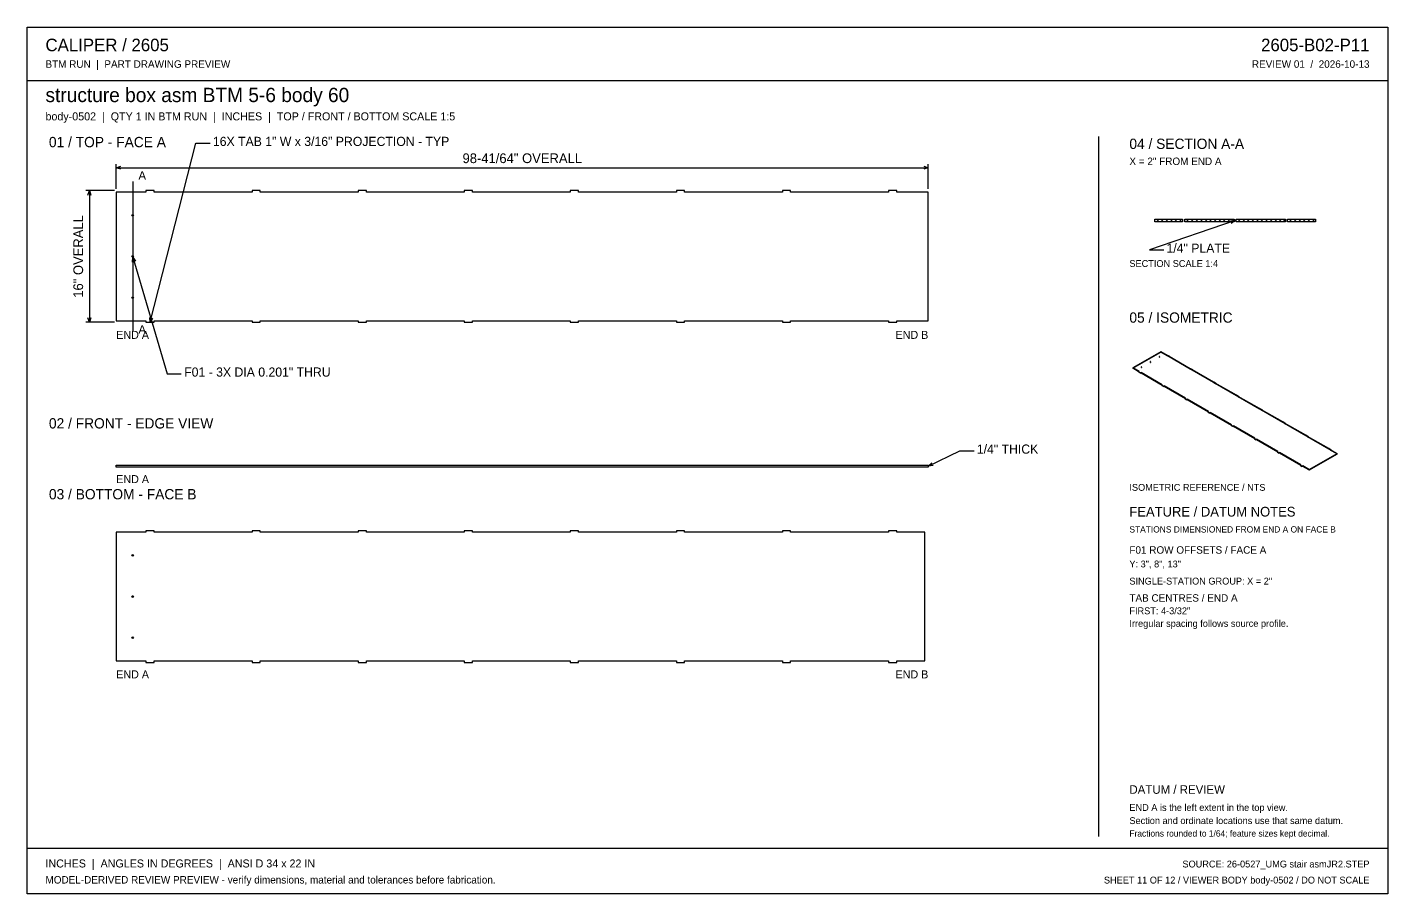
# Model space of a CAD drawing. Header units: inches. Extents: x 2 to 168, y 2 to 108.
import ezdxf
from ezdxf.enums import TextEntityAlignment as Align

# ---------------------------------------------------------------- set-up
doc = ezdxf.new("R2010")
doc.units = ezdxf.units.IN
doc.header["$MEASUREMENT"] = 0

msp = doc.modelspace()

# ---------------------------------------------------------------- linework, layer by layer
at = {"layer": 'ANNOTATION'}
for p, q in [((17.28, 71.79), (22.84, 93.56)), ((22.84, 93.56), (24.57, 93.56)), ((13.18, 88), (13.18, 90.99)), ((111.82, 88), (111.82, 90.99)), ((13.18, 90.57), (13.74, 90.74)), ((13.18, 90.57), (111.82, 90.57)), ((13.74, 90.4), (13.18, 90.57)), ((111.26, 90.74), (111.82, 90.57)), ((111.82, 90.57), (111.26, 90.4)), ((12.97, 87.79), (9.5, 87.79)), ((9.74, 87.24), (9.92, 87.79)), ((9.92, 87.79), (9.92, 71.79)), ((9.92, 87.79), (10.09, 87.24)), ((15.18, 88.9), (15.18, 70.75)), ((149.1, 84.15), (138.68, 80.59)), ((148.52, 84.13), (149.1, 84.15)), ((149.1, 84.15), (148.63, 83.81)), ((15.17, 79.11), (15.18, 79.69)), ((15.18, 79.69), (19.35, 65.54)), ((15.18, 79.69), (15.5, 79.21)), ((138.68, 80.59), (140.42, 80.59)), ((12.97, 71.79), (9.5, 71.79)), ((9.92, 71.79), (9.74, 72.35)), ((10.09, 72.35), (9.92, 71.79)), ((17.28, 71.79), (17.25, 72.37)), ((17.59, 72.29), (17.28, 71.79)), ((19.35, 65.54), (21.08, 65.54)), ((111.82, 54.32), (115.64, 56.18)), ((111.82, 54.32), (112.24, 54.72)), ((115.64, 56.18), (117.38, 56.18)), ((112.4, 54.41), (111.82, 54.32))]:
    msp.add_line(p, q, dxfattribs=at)
at = {"layer": 'OUTLINE'}
for p, q in [((2.36, 107.64), (167.64, 107.64)), ((2.36, 2.36), (2.36, 107.64)), ((167.64, 107.64), (167.64, 2.36)), ((2.36, 101.18), (167.64, 101.18)), ((132.5, 94.38), (132.5, 9.31)), ((13.18, 87.6), (13.18, 71.98)), ((16.78, 87.6), (13.18, 87.6)), ((17.78, 87.79), (16.78, 87.79)), ((16.78, 87.79), (16.78, 87.6)), ((17.78, 87.6), (17.78, 87.79)), ((29.67, 87.6), (17.78, 87.6)), ((30.67, 87.79), (29.67, 87.79)), ((29.67, 87.79), (29.67, 87.6)), ((30.67, 87.6), (30.67, 87.79)), ((42.56, 87.6), (30.67, 87.6)), ((43.56, 87.79), (42.56, 87.79)), ((42.56, 87.79), (42.56, 87.6)), ((43.56, 87.6), (43.56, 87.79)), ((55.44, 87.6), (43.56, 87.6)), ((56.44, 87.79), (55.44, 87.79)), ((55.44, 87.79), (55.44, 87.6)), ((56.44, 87.6), (56.44, 87.79)), ((68.33, 87.6), (56.44, 87.6)), ((69.33, 87.79), (68.33, 87.79)), ((68.33, 87.79), (68.33, 87.6)), ((69.33, 87.6), (69.33, 87.79)), ((81.22, 87.6), (69.33, 87.6)), ((82.22, 87.79), (81.22, 87.79)), ((81.22, 87.79), (81.22, 87.6)), ((82.22, 87.6), (82.22, 87.79)), ((94.1, 87.6), (82.22, 87.6)), ((95.1, 87.79), (94.1, 87.79)), ((94.1, 87.79), (94.1, 87.6)), ((95.1, 87.6), (95.1, 87.79)), ((106.99, 87.6), (95.1, 87.6)), ((107.99, 87.79), (106.99, 87.79)), ((106.99, 87.79), (106.99, 87.6)), ((107.99, 87.6), (107.99, 87.79)), ((111.82, 87.6), (107.99, 87.6)), ((111.82, 71.98), (111.82, 87.6)), ((139.33, 84.31), (142.72, 84.31)), ((139.33, 83.99), (139.33, 84.31)), ((139.54, 83.99), (139.85, 84.31)), ((140.1, 83.99), (140.41, 84.31)), ((140.65, 83.99), (140.96, 84.31)), ((141.21, 83.99), (141.52, 84.31)), ((141.76, 83.99), (142.07, 84.31)), ((142.32, 83.99), (142.63, 84.31)), ((142.72, 84.31), (142.72, 83.99)), ((142.97, 84.31), (148.97, 84.31)), ((142.97, 83.99), (142.97, 84.31)), ((143.18, 83.99), (143.49, 84.31)), ((143.74, 83.99), (144.05, 84.31)), ((144.29, 83.99), (144.6, 84.31)), ((144.85, 83.99), (145.16, 84.31)), ((145.4, 83.99), (145.72, 84.31)), ((145.96, 83.99), (146.27, 84.31)), ((146.51, 83.99), (146.83, 84.31)), ((147.07, 83.99), (147.38, 84.31)), ((147.63, 83.99), (147.94, 84.31)), ((148.18, 83.99), (148.49, 84.31)), ((148.74, 83.99), (148.97, 84.31)), ((148.97, 84.31), (148.97, 83.99)), ((149.22, 84.31), (155.22, 84.31)), ((149.22, 83.99), (149.22, 84.31)), ((149.43, 83.99), (149.74, 84.31)), ((149.99, 83.99), (150.3, 84.31)), ((150.54, 83.99), (150.85, 84.31)), ((151.1, 83.99), (151.41, 84.31)), ((151.65, 83.99), (151.97, 84.31)), ((152.21, 83.99), (152.52, 84.31)), ((152.76, 83.99), (153.08, 84.31)), ((153.32, 83.99), (153.63, 84.31)), ((153.88, 83.99), (154.19, 84.31)), ((154.43, 83.99), (154.74, 84.31)), ((154.99, 83.99), (155.22, 84.31)), ((155.22, 84.31), (155.22, 83.99)), ((155.47, 84.31), (158.86, 84.31)), ((155.47, 83.99), (155.47, 84.31)), ((155.68, 83.99), (155.99, 84.31)), ((156.24, 83.99), (156.55, 84.31)), ((156.79, 83.99), (157.1, 84.31)), ((157.35, 83.99), (157.66, 84.31)), ((157.9, 83.99), (158.22, 84.31)), ((158.46, 83.99), (158.77, 84.31)), ((158.86, 84.31), (158.86, 83.99)), ((142.72, 83.99), (139.33, 83.99)), ((148.97, 83.99), (142.97, 83.99)), ((155.22, 83.99), (149.22, 83.99)), ((158.86, 83.99), (155.47, 83.99)), ((13.18, 71.98), (16.78, 71.98)), ((16.78, 71.98), (16.78, 71.79)), ((16.78, 71.79), (17.78, 71.79)), ((17.78, 71.79), (17.78, 71.98)), ((17.78, 71.98), (29.67, 71.98)), ((29.67, 71.98), (29.67, 71.79)), ((29.67, 71.79), (30.67, 71.79)), ((30.67, 71.79), (30.67, 71.98)), ((30.67, 71.98), (42.56, 71.98)), ((42.56, 71.98), (42.56, 71.79)), ((42.56, 71.79), (43.56, 71.79)), ((43.56, 71.79), (43.56, 71.98)), ((43.56, 71.98), (55.44, 71.98)), ((55.44, 71.98), (55.44, 71.79)), ((55.44, 71.79), (56.44, 71.79)), ((56.44, 71.79), (56.44, 71.98)), ((56.44, 71.98), (68.33, 71.98)), ((68.33, 71.98), (68.33, 71.79)), ((68.33, 71.79), (69.33, 71.79)), ((69.33, 71.79), (69.33, 71.98)), ((69.33, 71.98), (81.22, 71.98)), ((81.22, 71.98), (81.22, 71.79)), ((81.22, 71.79), (82.22, 71.79)), ((82.22, 71.79), (82.22, 71.98)), ((82.22, 71.98), (94.1, 71.98)), ((94.1, 71.98), (94.1, 71.79)), ((94.1, 71.79), (95.1, 71.79)), ((95.1, 71.79), (95.1, 71.98)), ((95.1, 71.98), (106.99, 71.98)), ((106.99, 71.98), (106.99, 71.79)), ((106.99, 71.79), (107.99, 71.79)), ((107.99, 71.79), (107.99, 71.98)), ((107.99, 71.98), (111.82, 71.98)), ((140.07, 68.22), (136.67, 66.26)), ((136.67, 66.2), (140.07, 68.16)), ((140.07, 68.16), (140.07, 68.22)), ((140.85, 67.77), (140.07, 68.22)), ((140.85, 67.71), (140.07, 68.16)), ((140.89, 67.8), (140.85, 67.77)), ((140.85, 67.77), (140.85, 67.71)), ((140.89, 67.8), (140.89, 67.73)), ((140.89, 67.8), (141.11, 67.67)), ((136.67, 66.26), (136.67, 66.2)), ((137.45, 65.81), (136.67, 66.26)), ((137.45, 65.75), (136.67, 66.2)), ((137.69, 66.37), (137.68, 66.37)), ((137.68, 66.37), (137.68, 66.37)), ((137.68, 66.37), (137.68, 66.37)), ((137.68, 66.37), (137.68, 66.37)), ((137.68, 66.37), (137.68, 66.37)), ((137.68, 66.37), (137.68, 66.37)), ((137.68, 66.37), (137.68, 66.36)), ((137.68, 66.36), (137.68, 66.36)), ((137.68, 66.36), (137.68, 66.36)), ((137.68, 66.36), (137.68, 66.36)), ((137.68, 66.36), (137.68, 66.36)), ((137.68, 66.36), (137.68, 66.36)), ((137.68, 66.36), (137.68, 66.36)), ((137.68, 66.36), (137.68, 66.36)), ((137.68, 66.36), (137.68, 66.36)), ((137.68, 66.36), (137.69, 66.36)), ((137.69, 66.31), (137.68, 66.31)), ((137.68, 66.31), (137.68, 66.31)), ((137.68, 66.31), (137.68, 66.31)), ((137.68, 66.31), (137.68, 66.3)), ((137.68, 66.3), (137.68, 66.3)), ((137.68, 66.3), (137.68, 66.3)), ((137.68, 66.3), (137.68, 66.3)), ((137.68, 66.3), (137.68, 66.3)), ((137.68, 66.3), (137.68, 66.3)), ((137.68, 66.3), (137.68, 66.3)), ((137.68, 66.3), (137.68, 66.3)), ((137.68, 66.3), (137.68, 66.3)), ((137.68, 66.3), (137.68, 66.3)), ((137.68, 66.3), (137.68, 66.3)), ((137.68, 66.3), (137.68, 66.29)), ((137.68, 66.29), (137.69, 66.29)), ((137.7, 66.38), (137.69, 66.38)), ((137.69, 66.38), (137.69, 66.38)), ((137.69, 66.38), (137.69, 66.38)), ((137.69, 66.38), (137.69, 66.38)), ((137.69, 66.38), (137.69, 66.37)), ((137.69, 66.38), (137.69, 66.31)), ((137.69, 66.37), (137.69, 66.37)), ((137.69, 66.37), (137.69, 66.37)), ((137.69, 66.37), (137.69, 66.37)), ((137.69, 66.37), (137.69, 66.37)), ((137.69, 66.37), (137.69, 66.37)), ((137.69, 66.37), (137.69, 66.37)), ((137.69, 66.36), (137.69, 66.36)), ((137.69, 66.36), (137.69, 66.36)), ((137.69, 66.36), (137.69, 66.35)), ((137.69, 66.35), (137.69, 66.35)), ((137.69, 66.35), (137.69, 66.35)), ((137.69, 66.35), (137.69, 66.35)), ((137.69, 66.35), (137.69, 66.35)), ((137.69, 66.35), (137.69, 66.35)), ((137.69, 66.35), (137.69, 66.35)), ((137.69, 66.35), (137.69, 66.35)), ((137.69, 66.35), (137.7, 66.35)), ((137.7, 66.32), (137.69, 66.31)), ((137.69, 66.31), (137.69, 66.31)), ((137.69, 66.31), (137.69, 66.31)), ((137.69, 66.31), (137.69, 66.31)), ((137.69, 66.31), (137.69, 66.31)), ((137.69, 66.31), (137.69, 66.31)), ((137.69, 66.31), (137.69, 66.31)), ((137.69, 66.31), (137.69, 66.31)), ((137.69, 66.31), (137.69, 66.31)), ((137.69, 66.31), (137.69, 66.31)), ((137.69, 66.31), (137.69, 66.31)), ((137.69, 66.29), (137.69, 66.29)), ((137.69, 66.29), (137.69, 66.29)), ((137.69, 66.29), (137.69, 66.29)), ((137.69, 66.29), (137.69, 66.29)), ((137.69, 66.29), (137.69, 66.29)), ((137.69, 66.29), (137.69, 66.29)), ((137.69, 66.29), (137.69, 66.29)), ((137.69, 66.29), (137.69, 66.29)), ((137.69, 66.29), (137.69, 66.29)), ((137.69, 66.29), (137.69, 66.29)), ((137.69, 66.29), (137.7, 66.29)), ((137.71, 66.38), (137.7, 66.38)), ((137.7, 66.38), (137.7, 66.38)), ((137.7, 66.38), (137.7, 66.38)), ((137.7, 66.38), (137.7, 66.38)), ((137.7, 66.38), (137.7, 66.38)), ((137.7, 66.38), (137.7, 66.38)), ((137.7, 66.38), (137.7, 66.38)), ((137.7, 66.38), (137.7, 66.38)), ((137.7, 66.35), (137.7, 66.35)), ((137.7, 66.35), (137.7, 66.35)), ((137.7, 66.35), (137.7, 66.35)), ((137.7, 66.35), (137.7, 66.35)), ((137.7, 66.35), (137.7, 66.35)), ((137.7, 66.35), (137.7, 66.35)), ((137.7, 66.35), (137.7, 66.35)), ((137.7, 66.35), (137.71, 66.35)), ((137.71, 66.32), (137.7, 66.32)), ((137.7, 66.32), (137.7, 66.32)), ((137.7, 66.32), (137.7, 66.32)), ((137.7, 66.32), (137.7, 66.32)), ((137.7, 66.32), (137.7, 66.32)), ((137.7, 66.32), (137.7, 66.32)), ((137.7, 66.32), (137.7, 66.32)), ((137.7, 66.32), (137.7, 66.32)), ((137.7, 66.29), (137.7, 66.29)), ((137.7, 66.29), (137.7, 66.29)), ((137.7, 66.29), (137.7, 66.29)), ((137.7, 66.29), (137.7, 66.28)), ((137.7, 66.28), (137.7, 66.28)), ((137.7, 66.28), (137.7, 66.28)), ((137.7, 66.28), (137.7, 66.28)), ((137.7, 66.28), (137.71, 66.28)), ((137.72, 66.38), (137.71, 66.38)), ((137.71, 66.38), (137.71, 66.38)), ((137.71, 66.38), (137.71, 66.38)), ((137.71, 66.38), (137.71, 66.38)), ((137.71, 66.38), (137.71, 66.38)), ((137.71, 66.38), (137.71, 66.38)), ((137.71, 66.35), (137.71, 66.35)), ((137.71, 66.35), (137.71, 66.35)), ((137.71, 66.35), (137.71, 66.35)), ((137.71, 66.35), (137.71, 66.35)), ((137.71, 66.35), (137.71, 66.35)), ((137.71, 66.35), (137.72, 66.35)), ((137.72, 66.32), (137.71, 66.32)), ((137.71, 66.32), (137.71, 66.32)), ((137.71, 66.32), (137.71, 66.32)), ((137.71, 66.32), (137.71, 66.32)), ((137.71, 66.32), (137.71, 66.32)), ((137.71, 66.32), (137.71, 66.32)), ((137.71, 66.28), (137.71, 66.28)), ((137.71, 66.28), (137.71, 66.28)), ((137.71, 66.28), (137.71, 66.28)), ((137.71, 66.28), (137.71, 66.28)), ((137.71, 66.28), (137.71, 66.28)), ((137.71, 66.28), (137.72, 66.28)), ((137.73, 66.38), (137.72, 66.38)), ((137.72, 66.38), (137.72, 66.38)), ((137.72, 66.38), (137.72, 66.38)), ((137.72, 66.38), (137.72, 66.38)), ((137.72, 66.38), (137.72, 66.38)), ((137.72, 66.38), (137.72, 66.38)), ((137.72, 66.38), (137.72, 66.38)), ((137.72, 66.35), (137.72, 66.35)), ((137.72, 66.35), (137.72, 66.35)), ((137.72, 66.35), (137.72, 66.35)), ((137.72, 66.35), (137.72, 66.35)), ((137.72, 66.35), (137.72, 66.35)), ((137.72, 66.35), (137.72, 66.35)), ((137.72, 66.35), (137.73, 66.35)), ((137.73, 66.32), (137.72, 66.32)), ((137.72, 66.32), (137.72, 66.32)), ((137.72, 66.32), (137.72, 66.32)), ((137.72, 66.32), (137.72, 66.32)), ((137.72, 66.32), (137.72, 66.32)), ((137.72, 66.32), (137.72, 66.32)), ((137.72, 66.32), (137.72, 66.32)), ((137.72, 66.28), (137.72, 66.28)), ((137.72, 66.28), (137.72, 66.28)), ((137.72, 66.28), (137.72, 66.28)), ((137.72, 66.28), (137.72, 66.28)), ((137.72, 66.28), (137.72, 66.28)), ((137.72, 66.28), (137.72, 66.28)), ((137.72, 66.28), (137.73, 66.28)), ((137.74, 66.38), (137.73, 66.38)), ((137.73, 66.38), (137.73, 66.38)), ((137.73, 66.38), (137.73, 66.38)), ((137.73, 66.38), (137.73, 66.38)), ((137.73, 66.38), (137.73, 66.38)), ((137.73, 66.38), (137.73, 66.38)), ((137.73, 66.38), (137.73, 66.38)), ((137.73, 66.38), (137.73, 66.38)), ((137.73, 66.35), (137.73, 66.35)), ((137.73, 66.35), (137.73, 66.35)), ((137.73, 66.35), (137.73, 66.35)), ((137.73, 66.35), (137.73, 66.35)), ((137.73, 66.35), (137.73, 66.35)), ((137.73, 66.35), (137.73, 66.35)), ((137.73, 66.35), (137.73, 66.35)), ((137.73, 66.35), (137.74, 66.35)), ((137.73, 66.31), (137.73, 66.32)), ((137.73, 66.32), (137.73, 66.32)), ((137.73, 66.32), (137.73, 66.32)), ((137.73, 66.32), (137.73, 66.32)), ((137.73, 66.32), (137.73, 66.32)), ((137.73, 66.32), (137.73, 66.32)), ((137.74, 66.31), (137.73, 66.31)), ((137.73, 66.31), (137.73, 66.31)), ((137.73, 66.28), (137.73, 66.29)), ((137.73, 66.29), (137.73, 66.29)), ((137.73, 66.29), (137.73, 66.29)), ((137.73, 66.29), (137.73, 66.29)), ((137.73, 66.29), (137.73, 66.29)), ((137.73, 66.29), (137.73, 66.29)), ((137.73, 66.29), (137.74, 66.29)), ((137.73, 66.28), (137.73, 66.28)), ((137.74, 66.37), (137.74, 66.38)), ((137.74, 66.38), (137.74, 66.38)), ((137.74, 66.36), (137.74, 66.37)), ((137.74, 66.37), (137.74, 66.37)), ((137.74, 66.37), (137.74, 66.37)), ((137.74, 66.37), (137.74, 66.37)), ((137.74, 66.37), (137.74, 66.37)), ((137.74, 66.37), (137.74, 66.37)), ((137.74, 66.37), (137.74, 66.37)), ((137.74, 66.37), (137.74, 66.37)), ((137.74, 66.37), (137.74, 66.37)), ((137.74, 66.37), (137.74, 66.37)), ((137.74, 66.37), (137.74, 66.37)), ((137.74, 66.37), (137.74, 66.37)), ((137.74, 66.37), (137.74, 66.37)), ((137.74, 66.35), (137.74, 66.36)), ((137.74, 66.36), (137.74, 66.36)), ((137.74, 66.36), (137.74, 66.36)), ((137.74, 66.36), (137.74, 66.36)), ((137.74, 66.36), (137.74, 66.36)), ((137.74, 66.36), (137.74, 66.36)), ((137.74, 66.36), (137.74, 66.36)), ((137.74, 66.36), (137.74, 66.36)), ((137.74, 66.36), (137.74, 66.36)), ((137.74, 66.36), (137.74, 66.36)), ((137.74, 66.36), (137.74, 66.36)), ((137.74, 66.36), (137.74, 66.36)), ((137.74, 66.35), (137.74, 66.35)), ((137.74, 66.35), (137.74, 66.35)), ((137.74, 66.35), (137.74, 66.35)), ((137.74, 66.35), (137.74, 66.35)), ((137.74, 66.35), (137.74, 66.35)), ((137.74, 66.35), (137.74, 66.29)), ((137.74, 66.3), (137.74, 66.31)), ((137.74, 66.31), (137.74, 66.31)), ((137.74, 66.31), (137.74, 66.31)), ((137.74, 66.31), (137.74, 66.31)), ((137.74, 66.31), (137.74, 66.31)), ((137.74, 66.31), (137.74, 66.31)), ((137.74, 66.31), (137.74, 66.31)), ((137.74, 66.31), (137.74, 66.31)), ((137.74, 66.31), (137.74, 66.31)), ((137.74, 66.31), (137.74, 66.31)), ((137.74, 66.31), (137.74, 66.31)), ((137.74, 66.31), (137.74, 66.31)), ((137.74, 66.29), (137.74, 66.3)), ((137.74, 66.3), (137.74, 66.3)), ((137.74, 66.3), (137.74, 66.3)), ((137.74, 66.3), (137.74, 66.3)), ((137.74, 66.3), (137.74, 66.3)), ((137.74, 66.3), (137.74, 66.3)), ((137.74, 66.3), (137.74, 66.3)), ((137.74, 66.3), (137.74, 66.3)), ((137.74, 66.3), (137.74, 66.3)), ((137.74, 66.3), (137.74, 66.3)), ((137.74, 66.3), (137.74, 66.3)), ((137.74, 66.29), (137.74, 66.29)), ((137.74, 66.29), (137.74, 66.29)), ((137.74, 66.29), (137.74, 66.29)), ((137.74, 66.29), (137.74, 66.29)), ((137.74, 66.29), (137.74, 66.29)), ((137.74, 66.29), (137.74, 66.29)), ((137.74, 66.29), (137.74, 66.29)), ((137.74, 66.29), (137.74, 66.29)), ((137.74, 66.29), (137.74, 66.29)), ((138.78, 67), (138.77, 67)), ((138.77, 67), (138.77, 67)), ((138.77, 67), (138.77, 67)), ((138.77, 67), (138.77, 67)), ((138.77, 67), (138.77, 67)), ((138.77, 67), (138.77, 67)), ((138.77, 67), (138.77, 67)), ((138.77, 67), (138.77, 66.99)), ((138.77, 66.99), (138.77, 66.99)), ((138.77, 66.99), (138.77, 66.99)), ((138.77, 66.99), (138.77, 66.99)), ((138.77, 66.99), (138.77, 66.99)), ((138.77, 66.99), (138.77, 66.99)), ((138.77, 66.99), (138.77, 66.99)), ((138.77, 66.99), (138.77, 66.99)), ((138.77, 66.99), (138.77, 66.99)), ((138.77, 66.99), (138.77, 66.99)), ((138.77, 66.99), (138.77, 66.99)), ((138.77, 66.99), (138.77, 66.98)), ((138.77, 66.98), (138.77, 66.98)), ((138.77, 66.98), (138.77, 66.98)), ((138.77, 66.98), (138.78, 66.98)), ((138.78, 66.94), (138.77, 66.94)), ((138.77, 66.94), (138.77, 66.94)), ((138.77, 66.94), (138.77, 66.94)), ((138.77, 66.94), (138.77, 66.93)), ((138.77, 66.93), (138.77, 66.93)), ((138.77, 66.93), (138.77, 66.93)), ((138.77, 66.93), (138.77, 66.93)), ((138.77, 66.93), (138.77, 66.93)), ((138.77, 66.93), (138.77, 66.93)), ((138.77, 66.93), (138.77, 66.93)), ((138.77, 66.93), (138.77, 66.93)), ((138.77, 66.93), (138.77, 66.93)), ((138.77, 66.93), (138.77, 66.93)), ((138.77, 66.93), (138.77, 66.93)), ((138.77, 66.93), (138.77, 66.93)), ((138.77, 66.93), (138.77, 66.92)), ((138.77, 66.92), (138.77, 66.92)), ((138.77, 66.92), (138.77, 66.92)), ((138.77, 66.92), (138.77, 66.92)), ((138.77, 66.92), (138.77, 66.92)), ((138.77, 66.92), (138.77, 66.92)), ((138.77, 66.92), (138.78, 66.92)), ((138.79, 67.01), (138.78, 67.01)), ((138.78, 67.01), (138.78, 67.01)), ((138.78, 67.01), (138.78, 67.01)), ((138.78, 67.01), (138.78, 67)), ((138.78, 67), (138.78, 66.94)), ((138.78, 67), (138.78, 67)), ((138.78, 67), (138.78, 67)), ((138.78, 67), (138.78, 67)), ((138.78, 67), (138.78, 67)), ((138.78, 67), (138.78, 67)), ((138.78, 67), (138.78, 67)), ((138.78, 66.98), (138.78, 66.98)), ((138.78, 66.98), (138.78, 66.98)), ((138.78, 66.98), (138.78, 66.98)), ((138.78, 66.98), (138.78, 66.98)), ((138.78, 66.98), (138.78, 66.98)), ((138.78, 66.98), (138.78, 66.98)), ((138.78, 66.98), (138.78, 66.98)), ((138.78, 66.98), (138.78, 66.98)), ((138.78, 66.98), (138.78, 66.98)), ((138.78, 66.98), (138.79, 66.98)), ((138.79, 66.94), (138.78, 66.94)), ((138.78, 66.94), (138.78, 66.94)), ((138.78, 66.94), (138.78, 66.94)), ((138.78, 66.94), (138.78, 66.94)), ((138.78, 66.94), (138.78, 66.94)), ((138.78, 66.94), (138.78, 66.94)), ((138.78, 66.94), (138.78, 66.94)), ((138.78, 66.94), (138.78, 66.94)), ((138.78, 66.94), (138.78, 66.94)), ((138.78, 66.94), (138.78, 66.94)), ((138.78, 66.92), (138.78, 66.92)), ((138.78, 66.92), (138.78, 66.92)), ((138.78, 66.92), (138.78, 66.92)), ((138.78, 66.92), (138.78, 66.92)), ((138.78, 66.92), (138.78, 66.92)), ((138.78, 66.92), (138.78, 66.92)), ((138.78, 66.92), (138.78, 66.92)), ((138.78, 66.92), (138.78, 66.91)), ((138.78, 66.91), (138.78, 66.91)), ((138.78, 66.91), (138.79, 66.91)), ((138.8, 67.01), (138.79, 67.01)), ((138.79, 67.01), (138.79, 67.01)), ((138.79, 67.01), (138.79, 67.01)), ((138.79, 67.01), (138.79, 67.01)), ((138.79, 67.01), (138.79, 67.01)), ((138.79, 67.01), (138.79, 67.01)), ((138.79, 67.01), (138.79, 67.01)), ((138.79, 66.98), (138.79, 66.98)), ((138.79, 66.98), (138.79, 66.98)), ((138.79, 66.98), (138.79, 66.98)), ((138.79, 66.98), (138.79, 66.97)), ((138.79, 66.97), (138.79, 66.97)), ((138.79, 66.97), (138.79, 66.97)), ((138.79, 66.97), (138.8, 66.97)), ((138.8, 66.95), (138.79, 66.95)), ((138.79, 66.95), (138.79, 66.95)), ((138.79, 66.95), (138.79, 66.95)), ((138.79, 66.95), (138.79, 66.95)), ((138.79, 66.95), (138.79, 66.95)), ((138.79, 66.95), (138.79, 66.94)), ((138.79, 66.94), (138.79, 66.94)), ((138.79, 66.91), (138.79, 66.91)), ((138.79, 66.91), (138.79, 66.91)), ((138.79, 66.91), (138.79, 66.91)), ((138.79, 66.91), (138.79, 66.91)), ((138.79, 66.91), (138.79, 66.91)), ((138.79, 66.91), (138.79, 66.91)), ((138.79, 66.91), (138.8, 66.91)), ((138.81, 67.01), (138.8, 67.01)), ((138.8, 67.01), (138.8, 67.01)), ((138.8, 67.01), (138.8, 67.01)), ((138.8, 67.01), (138.8, 67.01)), ((138.8, 67.01), (138.8, 67.01)), ((138.8, 67.01), (138.8, 67.01)), ((138.8, 67.01), (138.8, 67.01)), ((138.8, 66.97), (138.8, 66.97)), ((138.8, 66.97), (138.8, 66.97)), ((138.8, 66.97), (138.8, 66.97)), ((138.8, 66.97), (138.8, 66.97)), ((138.8, 66.97), (138.8, 66.97)), ((138.8, 66.97), (138.8, 66.97)), ((138.8, 66.97), (138.81, 66.97)), ((138.81, 66.95), (138.8, 66.95)), ((138.8, 66.95), (138.8, 66.95)), ((138.8, 66.95), (138.8, 66.95)), ((138.8, 66.95), (138.8, 66.95)), ((138.8, 66.95), (138.8, 66.95)), ((138.8, 66.95), (138.8, 66.95)), ((138.8, 66.95), (138.8, 66.95)), ((138.8, 66.91), (138.8, 66.91)), ((138.8, 66.91), (138.8, 66.91)), ((138.8, 66.91), (138.8, 66.91)), ((138.8, 66.91), (138.8, 66.91)), ((138.8, 66.91), (138.8, 66.91)), ((138.8, 66.91), (138.8, 66.91)), ((138.8, 66.91), (138.81, 66.91)), ((138.82, 67.01), (138.81, 67.01)), ((138.81, 67.01), (138.81, 67.01)), ((138.81, 67.01), (138.81, 67.01)), ((138.81, 67.01), (138.81, 67.01)), ((138.81, 67.01), (138.81, 67.01)), ((138.81, 67.01), (138.81, 67.01)), ((138.81, 67.01), (138.81, 67.01)), ((138.81, 66.97), (138.81, 66.98)), ((138.81, 66.98), (138.81, 66.98)), ((138.81, 66.98), (138.82, 66.98)), ((138.81, 66.97), (138.81, 66.97)), ((138.81, 66.97), (138.81, 66.97)), ((138.81, 66.97), (138.81, 66.97)), ((138.81, 66.97), (138.81, 66.97)), ((138.82, 66.94), (138.81, 66.95)), ((138.81, 66.95), (138.81, 66.95)), ((138.81, 66.95), (138.81, 66.95)), ((138.81, 66.95), (138.81, 66.95)), ((138.81, 66.95), (138.81, 66.95)), ((138.81, 66.95), (138.81, 66.95)), ((138.81, 66.95), (138.81, 66.95)), ((138.81, 66.91), (138.81, 66.91)), ((138.81, 66.91), (138.81, 66.91)), ((138.81, 66.91), (138.81, 66.91)), ((138.81, 66.91), (138.81, 66.91)), ((138.81, 66.91), (138.81, 66.91)), ((138.81, 66.91), (138.81, 66.91)), ((138.81, 66.91), (138.82, 66.91)), ((138.82, 67), (138.82, 67.01)), ((138.82, 67.01), (138.82, 67.01)), ((138.82, 67.01), (138.82, 67.01)), ((138.82, 67.01), (138.82, 67.01)), ((138.82, 67.01), (138.82, 67.01)), ((138.83, 67), (138.82, 67)), ((138.82, 67), (138.82, 67)), ((138.82, 67), (138.82, 67)), ((138.82, 66.98), (138.82, 66.92)), ((138.82, 66.98), (138.82, 66.98)), ((138.82, 66.98), (138.82, 66.98)), ((138.82, 66.98), (138.82, 66.98)), ((138.82, 66.98), (138.82, 66.98)), ((138.82, 66.98), (138.82, 66.98)), ((138.82, 66.98), (138.82, 66.98)), ((138.82, 66.98), (138.82, 66.98)), ((138.82, 66.98), (138.83, 66.98)), ((138.83, 66.94), (138.82, 66.94)), ((138.82, 66.94), (138.82, 66.94)), ((138.82, 66.94), (138.82, 66.94)), ((138.82, 66.94), (138.82, 66.94)), ((138.82, 66.94), (138.82, 66.94)), ((138.82, 66.94), (138.82, 66.94)), ((138.82, 66.94), (138.82, 66.94)), ((138.82, 66.94), (138.82, 66.94)), ((138.82, 66.92), (138.82, 66.92)), ((138.82, 66.92), (138.83, 66.92)), ((138.82, 66.91), (138.82, 66.92)), ((138.82, 66.92), (138.82, 66.92)), ((138.82, 66.92), (138.82, 66.92)), ((138.82, 66.91), (138.82, 66.91)), ((138.82, 66.91), (138.82, 66.91)), ((138.82, 66.91), (138.82, 66.91)), ((138.83, 66.99), (138.83, 67)), ((138.83, 67), (138.83, 67)), ((138.83, 67), (138.83, 67)), ((138.83, 67), (138.83, 67)), ((138.83, 67), (138.83, 67)), ((138.83, 67), (138.83, 67)), ((138.83, 67), (138.83, 67)), ((138.83, 67), (138.83, 67)), ((138.83, 67), (138.83, 67)), ((138.83, 67), (138.83, 67)), ((138.83, 67), (138.83, 67)), ((138.83, 66.98), (138.83, 66.99)), ((138.83, 66.99), (138.83, 66.99)), ((138.83, 66.99), (138.83, 66.99)), ((138.83, 66.99), (138.83, 66.99)), ((138.83, 66.99), (138.83, 66.99)), ((138.83, 66.99), (138.83, 66.99)), ((138.83, 66.99), (138.83, 66.99)), ((138.83, 66.99), (138.83, 66.99)), ((138.83, 66.99), (138.83, 66.99)), ((138.83, 66.99), (138.83, 66.99)), ((138.83, 66.99), (138.83, 66.99)), ((138.83, 66.98), (138.83, 66.98)), ((138.83, 66.98), (138.83, 66.98)), ((138.83, 66.98), (138.83, 66.98)), ((138.83, 66.98), (138.83, 66.98)), ((138.83, 66.98), (138.83, 66.98)), ((138.83, 66.98), (138.83, 66.98)), ((138.83, 66.93), (138.83, 66.94)), ((138.83, 66.94), (138.83, 66.94)), ((138.83, 66.94), (138.83, 66.94)), ((138.83, 66.94), (138.83, 66.94)), ((138.83, 66.94), (138.83, 66.94)), ((138.83, 66.94), (138.83, 66.94)), ((138.83, 66.94), (138.83, 66.94)), ((138.83, 66.92), (138.83, 66.93)), ((138.83, 66.93), (138.83, 66.93)), ((138.83, 66.93), (138.83, 66.93)), ((138.83, 66.93), (138.83, 66.93)), ((138.83, 66.93), (138.83, 66.93)), ((138.83, 66.93), (138.83, 66.93)), ((138.83, 66.93), (138.83, 66.93)), ((138.83, 66.93), (138.83, 66.93)), ((138.83, 66.93), (138.83, 66.93)), ((138.83, 66.93), (138.83, 66.93)), ((138.83, 66.93), (138.83, 66.93)), ((138.83, 66.93), (138.83, 66.93)), ((138.83, 66.92), (138.83, 66.92)), ((138.83, 66.92), (138.83, 66.92)), ((138.83, 66.92), (138.83, 66.92)), ((138.83, 66.92), (138.83, 66.92)), ((138.83, 66.92), (138.83, 66.92)), ((138.83, 66.92), (138.83, 66.92)), ((138.83, 66.92), (138.83, 66.92)), ((138.83, 66.92), (138.83, 66.92)), ((138.83, 66.92), (138.83, 66.92)), ((139.87, 67.63), (139.86, 67.63)), ((139.86, 67.63), (139.86, 67.63)), ((139.86, 67.63), (139.86, 67.63)), ((139.86, 67.63), (139.86, 67.63)), ((139.86, 67.63), (139.86, 67.63)), ((139.86, 67.63), (139.86, 67.63)), ((139.86, 67.63), (139.86, 67.63)), ((139.86, 67.63), (139.86, 67.62)), ((139.86, 67.62), (139.86, 67.62)), ((139.86, 67.62), (139.86, 67.62)), ((139.86, 67.62), (139.86, 67.62)), ((139.86, 67.62), (139.86, 67.62)), ((139.86, 67.62), (139.86, 67.62)), ((139.86, 67.62), (139.86, 67.62)), ((139.86, 67.62), (139.86, 67.62)), ((139.86, 67.62), (139.86, 67.62)), ((139.86, 67.62), (139.86, 67.62)), ((139.86, 67.62), (139.86, 67.62)), ((139.86, 67.62), (139.86, 67.62)), ((139.86, 67.62), (139.86, 67.61)), ((139.86, 67.61), (139.86, 67.61)), ((139.86, 67.61), (139.86, 67.61)), ((139.86, 67.61), (139.86, 67.61)), ((139.86, 67.61), (139.86, 67.61)), ((139.86, 67.61), (139.86, 67.61)), ((139.86, 67.61), (139.86, 67.61)), ((139.86, 67.61), (139.86, 67.61)), ((139.86, 67.61), (139.87, 67.61)), ((139.87, 67.57), (139.86, 67.57)), ((139.86, 67.57), (139.86, 67.57)), ((139.86, 67.57), (139.86, 67.57)), ((139.86, 67.57), (139.86, 67.57)), ((139.86, 67.57), (139.86, 67.56)), ((139.86, 67.56), (139.86, 67.56)), ((139.86, 67.56), (139.86, 67.56)), ((139.86, 67.56), (139.86, 67.56)), ((139.86, 67.56), (139.86, 67.56)), ((139.86, 67.56), (139.86, 67.56)), ((139.86, 67.56), (139.86, 67.56)), ((139.86, 67.56), (139.86, 67.56)), ((139.86, 67.56), (139.86, 67.56)), ((139.86, 67.56), (139.86, 67.56)), ((139.86, 67.56), (139.86, 67.56)), ((139.86, 67.56), (139.86, 67.56)), ((139.86, 67.56), (139.86, 67.55)), ((139.86, 67.55), (139.86, 67.55)), ((139.86, 67.55), (139.86, 67.55)), ((139.86, 67.55), (139.86, 67.55)), ((139.86, 67.55), (139.86, 67.55)), ((139.86, 67.55), (139.86, 67.55)), ((139.86, 67.55), (139.86, 67.55)), ((139.86, 67.55), (139.86, 67.55)), ((139.86, 67.55), (139.86, 67.55)), ((139.86, 67.55), (139.86, 67.55)), ((139.86, 67.55), (139.86, 67.55)), ((139.86, 67.55), (139.87, 67.55)), ((139.88, 67.64), (139.87, 67.64)), ((139.87, 67.64), (139.87, 67.64)), ((139.87, 67.64), (139.87, 67.63)), ((139.87, 67.63), (139.87, 67.57)), ((139.87, 67.63), (139.87, 67.63)), ((139.87, 67.63), (139.87, 67.63)), ((139.87, 67.63), (139.87, 67.63)), ((139.87, 67.63), (139.87, 67.63)), ((139.87, 67.63), (139.87, 67.63)), ((139.87, 67.63), (139.87, 67.63)), ((139.87, 67.61), (139.87, 67.61)), ((139.87, 67.61), (139.87, 67.61)), ((139.87, 67.61), (139.87, 67.61)), ((139.87, 67.61), (139.87, 67.61)), ((139.87, 67.61), (139.87, 67.61)), ((139.87, 67.61), (139.87, 67.6)), ((139.87, 67.6), (139.87, 67.6)), ((139.87, 67.6), (139.87, 67.6)), ((139.87, 67.6), (139.88, 67.6)), ((139.88, 67.57), (139.87, 67.57)), ((139.87, 67.57), (139.87, 67.57)), ((139.87, 67.57), (139.87, 67.57)), ((139.87, 67.57), (139.87, 67.57)), ((139.87, 67.57), (139.87, 67.57)), ((139.87, 67.57), (139.87, 67.57)), ((139.87, 67.57), (139.87, 67.57)), ((139.87, 67.57), (139.87, 67.57)), ((139.87, 67.57), (139.87, 67.57)), ((139.87, 67.55), (139.87, 67.54)), ((139.87, 67.54), (139.87, 67.54)), ((139.87, 67.54), (139.87, 67.54)), ((139.87, 67.54), (139.87, 67.54)), ((139.87, 67.54), (139.87, 67.54)), ((139.87, 67.54), (139.87, 67.54)), ((139.87, 67.54), (139.87, 67.54)), ((139.87, 67.54), (139.87, 67.54)), ((139.87, 67.54), (139.88, 67.54)), ((139.89, 67.64), (139.88, 67.64)), ((139.88, 67.64), (139.88, 67.64)), ((139.88, 67.64), (139.88, 67.64)), ((139.88, 67.64), (139.88, 67.64)), ((139.88, 67.64), (139.88, 67.64)), ((139.88, 67.64), (139.88, 67.64)), ((139.88, 67.64), (139.88, 67.64)), ((139.88, 67.6), (139.88, 67.6)), ((139.88, 67.6), (139.88, 67.6)), ((139.88, 67.6), (139.88, 67.6)), ((139.88, 67.6), (139.88, 67.6)), ((139.88, 67.6), (139.88, 67.6)), ((139.88, 67.6), (139.88, 67.6)), ((139.88, 67.6), (139.89, 67.6)), ((139.89, 67.57), (139.88, 67.57)), ((139.88, 67.57), (139.88, 67.57)), ((139.88, 67.57), (139.88, 67.57)), ((139.88, 67.57), (139.88, 67.57)), ((139.88, 67.57), (139.88, 67.57)), ((139.88, 67.57), (139.88, 67.57)), ((139.88, 67.57), (139.88, 67.57)), ((139.88, 67.54), (139.88, 67.54)), ((139.88, 67.54), (139.88, 67.54)), ((139.88, 67.54), (139.88, 67.54)), ((139.88, 67.54), (139.88, 67.54)), ((139.88, 67.54), (139.88, 67.54)), ((139.88, 67.54), (139.88, 67.54)), ((139.88, 67.54), (139.89, 67.54)), ((139.9, 67.64), (139.89, 67.64)), ((139.89, 67.64), (139.89, 67.64)), ((139.89, 67.64), (139.89, 67.64)), ((139.89, 67.64), (139.89, 67.64)), ((139.89, 67.64), (139.89, 67.64)), ((139.89, 67.64), (139.89, 67.64)), ((139.89, 67.6), (139.89, 67.6)), ((139.89, 67.6), (139.89, 67.6)), ((139.89, 67.6), (139.89, 67.6)), ((139.89, 67.6), (139.89, 67.6)), ((139.89, 67.6), (139.89, 67.6)), ((139.89, 67.6), (139.9, 67.6)), ((139.9, 67.57), (139.89, 67.57)), ((139.89, 67.57), (139.89, 67.57)), ((139.89, 67.57), (139.89, 67.57)), ((139.89, 67.57), (139.89, 67.57)), ((139.89, 67.57), (139.89, 67.57)), ((139.89, 67.57), (139.89, 67.57)), ((139.89, 67.54), (139.89, 67.54)), ((139.89, 67.54), (139.89, 67.54)), ((139.89, 67.54), (139.89, 67.54)), ((139.89, 67.54), (139.89, 67.54)), ((139.89, 67.54), (139.89, 67.54)), ((139.89, 67.54), (139.9, 67.54)), ((139.91, 67.64), (139.9, 67.64)), ((139.9, 67.64), (139.9, 67.64)), ((139.9, 67.64), (139.9, 67.64)), ((139.9, 67.64), (139.9, 67.64)), ((139.9, 67.64), (139.9, 67.64)), ((139.9, 67.64), (139.9, 67.64)), ((139.9, 67.64), (139.9, 67.64)), ((139.9, 67.6), (139.9, 67.6)), ((139.9, 67.6), (139.9, 67.6)), ((139.9, 67.6), (139.9, 67.6)), ((139.9, 67.6), (139.9, 67.6)), ((139.9, 67.6), (139.9, 67.6)), ((139.9, 67.6), (139.9, 67.6)), ((139.9, 67.6), (139.91, 67.6)), ((139.91, 67.57), (139.9, 67.57)), ((139.9, 67.57), (139.9, 67.57)), ((139.9, 67.57), (139.9, 67.57)), ((139.9, 67.57), (139.9, 67.57)), ((139.9, 67.57), (139.9, 67.57)), ((139.9, 67.57), (139.9, 67.57)), ((139.9, 67.57), (139.9, 67.57)), ((139.9, 67.54), (139.9, 67.54)), ((139.9, 67.54), (139.9, 67.54)), ((139.9, 67.54), (139.9, 67.54)), ((139.9, 67.54), (139.9, 67.54)), ((139.9, 67.54), (139.9, 67.54)), ((139.9, 67.54), (139.9, 67.54)), ((139.9, 67.54), (139.91, 67.54)), ((139.91, 67.63), (139.91, 67.64)), ((139.92, 67.63), (139.91, 67.63)), ((139.91, 67.63), (139.91, 67.63)), ((139.91, 67.63), (139.91, 67.63)), ((139.91, 67.63), (139.91, 67.63)), ((139.91, 67.63), (139.91, 67.63)), ((139.91, 67.63), (139.91, 67.63)), ((139.91, 67.63), (139.91, 67.63)), ((139.91, 67.63), (139.91, 67.63)), ((139.91, 67.61), (139.91, 67.54)), ((139.91, 67.6), (139.91, 67.61)), ((139.91, 67.61), (139.91, 67.61)), ((139.91, 67.61), (139.91, 67.61)), ((139.91, 67.61), (139.91, 67.61)), ((139.91, 67.61), (139.91, 67.61)), ((139.91, 67.61), (139.91, 67.61)), ((139.91, 67.61), (139.91, 67.61)), ((139.91, 67.61), (139.92, 67.61)), ((139.91, 67.6), (139.91, 67.6)), ((139.92, 67.57), (139.91, 67.57)), ((139.91, 67.57), (139.91, 67.57)), ((139.91, 67.57), (139.91, 67.57)), ((139.91, 67.57), (139.91, 67.57)), ((139.91, 67.57), (139.91, 67.57)), ((139.91, 67.57), (139.91, 67.57)), ((139.91, 67.57), (139.91, 67.57)), ((139.91, 67.57), (139.91, 67.57)), ((139.91, 67.57), (139.91, 67.57)), ((139.91, 67.54), (139.91, 67.55)), ((139.91, 67.55), (139.91, 67.55)), ((139.91, 67.55), (139.92, 67.55)), ((139.91, 67.54), (139.91, 67.54)), ((139.91, 67.54), (139.91, 67.54)), ((139.91, 67.54), (139.91, 67.54)), ((139.91, 67.54), (139.91, 67.54)), ((139.91, 67.54), (139.91, 67.54)), ((139.91, 67.54), (139.91, 67.54)), ((139.92, 67.62), (139.92, 67.63)), ((139.92, 67.63), (139.92, 67.63)), ((139.92, 67.63), (139.92, 67.63)), ((139.92, 67.63), (139.92, 67.63)), ((139.92, 67.63), (139.92, 67.63)), ((139.92, 67.63), (139.92, 67.63)), ((139.92, 67.61), (139.92, 67.62)), ((139.92, 67.62), (139.92, 67.62)), ((139.92, 67.62), (139.92, 67.62)), ((139.92, 67.62), (139.92, 67.62)), ((139.92, 67.62), (139.92, 67.62)), ((139.92, 67.62), (139.92, 67.62)), ((139.92, 67.62), (139.92, 67.62)), ((139.92, 67.62), (139.92, 67.62)), ((139.92, 67.62), (139.92, 67.62)), ((139.92, 67.62), (139.92, 67.62)), ((139.92, 67.62), (139.92, 67.62)), ((139.92, 67.62), (139.92, 67.62)), ((139.92, 67.61), (139.92, 67.61)), ((139.92, 67.61), (139.92, 67.61)), ((139.92, 67.61), (139.92, 67.61)), ((139.92, 67.61), (139.92, 67.61)), ((139.92, 67.61), (139.92, 67.61)), ((139.92, 67.61), (139.92, 67.61)), ((139.92, 67.56), (139.92, 67.57)), ((139.92, 67.57), (139.92, 67.57)), ((139.92, 67.57), (139.92, 67.57)), ((139.92, 67.55), (139.92, 67.56)), ((139.92, 67.56), (139.92, 67.56)), ((139.92, 67.56), (139.92, 67.56)), ((139.92, 67.56), (139.92, 67.56)), ((139.92, 67.56), (139.92, 67.56)), ((139.92, 67.56), (139.92, 67.56)), ((139.92, 67.56), (139.92, 67.56)), ((139.92, 67.56), (139.92, 67.56)), ((139.92, 67.56), (139.92, 67.56)), ((139.92, 67.56), (139.92, 67.56)), ((139.92, 67.56), (139.92, 67.56)), ((139.92, 67.56), (139.92, 67.56)), ((139.92, 67.55), (139.92, 67.55)), ((139.92, 67.55), (139.92, 67.55)), ((139.92, 67.55), (139.92, 67.55)), ((139.92, 67.55), (139.92, 67.55)), ((139.92, 67.55), (139.92, 67.55)), ((139.92, 67.55), (139.92, 67.55)), ((139.92, 67.55), (139.92, 67.55)), ((139.92, 67.55), (139.92, 67.55)), ((139.92, 67.55), (139.92, 67.55)), ((140.89, 67.73), (140.85, 67.71)), ((140.89, 67.73), (141.11, 67.61)), ((141.11, 67.67), (141.07, 67.65)), ((141.07, 67.65), (141.07, 67.58)), ((143.65, 66.15), (141.07, 67.65)), ((141.11, 67.61), (141.07, 67.58)), ((143.65, 66.09), (141.07, 67.58)), ((141.11, 67.67), (141.11, 67.61)), ((143.69, 66.18), (143.65, 66.15)), ((143.65, 66.15), (143.65, 66.09)), ((143.69, 66.11), (143.65, 66.09)), ((143.69, 66.18), (143.69, 66.11)), ((143.69, 66.18), (143.91, 66.05)), ((143.69, 66.11), (143.91, 65.99)), ((137.45, 65.81), (137.41, 65.79)), ((137.41, 65.79), (137.41, 65.72)), ((137.41, 65.79), (137.63, 65.66)), ((137.45, 65.75), (137.41, 65.72)), ((137.41, 65.72), (137.63, 65.6)), ((137.45, 65.75), (137.45, 65.81)), ((137.67, 65.68), (137.63, 65.66)), ((137.63, 65.66), (137.63, 65.6)), ((137.67, 65.62), (137.63, 65.6)), ((137.67, 65.62), (137.67, 65.68)), ((140.25, 64.19), (137.67, 65.68)), ((140.25, 64.13), (137.67, 65.62)), ((143.91, 66.05), (143.87, 66.03)), ((146.46, 64.53), (143.87, 66.03)), ((143.87, 66.03), (143.87, 65.96)), ((143.91, 65.99), (143.87, 65.96)), ((146.46, 64.47), (143.87, 65.96)), ((143.91, 66.05), (143.91, 65.99)), ((146.5, 64.56), (146.46, 64.53)), ((146.46, 64.53), (146.46, 64.47)), ((146.5, 64.49), (146.46, 64.47)), ((146.5, 64.56), (146.72, 64.43)), ((146.5, 64.56), (146.5, 64.49)), ((146.5, 64.49), (146.72, 64.37)), ((140.25, 64.19), (140.21, 64.17)), ((140.21, 64.17), (140.21, 64.1)), ((140.21, 64.17), (140.43, 64.04)), ((140.25, 64.13), (140.21, 64.1)), ((140.21, 64.1), (140.43, 63.98)), ((140.25, 64.13), (140.25, 64.19)), ((140.47, 64.06), (140.43, 64.04)), ((140.43, 64.04), (140.43, 63.98)), ((140.47, 64), (140.43, 63.98)), ((140.47, 64), (140.47, 64.06)), ((143.06, 62.57), (140.47, 64.06)), ((143.06, 62.51), (140.47, 64)), ((146.72, 64.43), (146.68, 64.41)), ((146.68, 64.41), (146.68, 64.35)), ((149.26, 62.92), (146.68, 64.41)), ((146.72, 64.37), (146.68, 64.35)), ((149.26, 62.85), (146.68, 64.35)), ((146.72, 64.43), (146.72, 64.37)), ((149.3, 62.94), (149.26, 62.92)), ((149.26, 62.92), (149.26, 62.85)), ((149.3, 62.88), (149.26, 62.85)), ((149.3, 62.94), (149.3, 62.88)), ((149.3, 62.94), (149.52, 62.81)), ((149.3, 62.88), (149.52, 62.75)), ((149.52, 62.81), (149.48, 62.79)), ((149.52, 62.81), (149.52, 62.75)), ((143.06, 62.57), (143.02, 62.55)), ((143.02, 62.55), (143.02, 62.49)), ((143.02, 62.55), (143.23, 62.42)), ((143.06, 62.51), (143.02, 62.49)), ((143.02, 62.49), (143.23, 62.36)), ((143.06, 62.51), (143.06, 62.57)), ((143.28, 62.45), (143.23, 62.42)), ((143.23, 62.42), (143.23, 62.36)), ((143.28, 62.38), (143.23, 62.36)), ((145.86, 60.95), (143.28, 62.45)), ((143.28, 62.38), (143.28, 62.45)), ((145.86, 60.89), (143.28, 62.38)), ((149.48, 62.79), (149.48, 62.73)), ((152.07, 61.3), (149.48, 62.79)), ((149.52, 62.75), (149.48, 62.73)), ((152.07, 61.23), (149.48, 62.73)), ((152.11, 61.32), (152.07, 61.3)), ((152.07, 61.3), (152.07, 61.23)), ((152.11, 61.26), (152.07, 61.23)), ((152.11, 61.32), (152.11, 61.26)), ((152.11, 61.32), (152.32, 61.19)), ((152.11, 61.26), (152.32, 61.13)), ((152.32, 61.19), (152.28, 61.17)), ((154.87, 59.68), (152.28, 61.17)), ((152.28, 61.17), (152.28, 61.11)), ((152.32, 61.19), (152.32, 61.13)), ((145.86, 60.95), (145.82, 60.93)), ((145.82, 60.93), (146.04, 60.8)), ((145.82, 60.93), (145.82, 60.87)), ((145.86, 60.89), (145.82, 60.87)), ((145.82, 60.87), (146.04, 60.74)), ((145.86, 60.89), (145.86, 60.95)), ((146.08, 60.83), (146.04, 60.8)), ((146.04, 60.8), (146.04, 60.74)), ((146.08, 60.76), (146.04, 60.74)), ((146.08, 60.76), (146.08, 60.83)), ((148.67, 59.33), (146.08, 60.83)), ((148.67, 59.27), (146.08, 60.76)), ((152.32, 61.13), (152.28, 61.11)), ((154.87, 59.61), (152.28, 61.11)), ((154.91, 59.7), (154.87, 59.68)), ((154.87, 59.68), (154.87, 59.61)), ((154.91, 59.64), (154.87, 59.61)), ((154.91, 59.7), (155.13, 59.58)), ((154.91, 59.7), (154.91, 59.64)), ((154.91, 59.64), (155.13, 59.51)), ((155.13, 59.58), (155.09, 59.55)), ((155.09, 59.55), (155.09, 59.49)), ((157.67, 58.06), (155.09, 59.55)), ((155.13, 59.51), (155.09, 59.49)), ((155.13, 59.58), (155.13, 59.51)), ((148.67, 59.33), (148.63, 59.31)), ((148.63, 59.31), (148.84, 59.18)), ((148.63, 59.31), (148.63, 59.25)), ((148.67, 59.27), (148.63, 59.25)), ((148.63, 59.25), (148.84, 59.12)), ((148.67, 59.27), (148.67, 59.33)), ((148.88, 59.21), (148.84, 59.18)), ((148.84, 59.18), (148.84, 59.12)), ((148.88, 59.15), (148.84, 59.12)), ((148.88, 59.15), (148.88, 59.21)), ((151.47, 57.71), (148.88, 59.21)), ((151.47, 57.65), (148.88, 59.15)), ((157.67, 58), (155.09, 59.49)), ((157.71, 58.08), (157.67, 58.06)), ((157.67, 58.06), (157.67, 58)), ((157.71, 58.02), (157.67, 58)), ((157.71, 58.08), (157.93, 57.96)), ((157.71, 58.08), (157.71, 58.02)), ((157.71, 58.02), (157.93, 57.89)), ((157.93, 57.96), (157.89, 57.93)), ((157.89, 57.93), (157.89, 57.87)), ((160.48, 56.44), (157.89, 57.93)), ((157.93, 57.89), (157.89, 57.87)), ((160.48, 56.38), (157.89, 57.87)), ((157.93, 57.96), (157.93, 57.89)), ((151.47, 57.71), (151.43, 57.69)), ((151.43, 57.69), (151.65, 57.57)), ((151.43, 57.69), (151.43, 57.63)), ((151.47, 57.65), (151.43, 57.63)), ((151.43, 57.63), (151.65, 57.5)), ((151.47, 57.65), (151.47, 57.71)), ((151.69, 57.59), (151.65, 57.57)), ((151.65, 57.57), (151.65, 57.5)), ((151.69, 57.53), (151.65, 57.5)), ((151.69, 57.53), (151.69, 57.59)), ((154.27, 56.1), (151.69, 57.59)), ((154.27, 56.03), (151.69, 57.53)), ((160.52, 56.46), (160.48, 56.44)), ((160.48, 56.44), (160.48, 56.38)), ((160.52, 56.4), (160.48, 56.38)), ((160.52, 56.46), (160.74, 56.34)), ((160.52, 56.46), (160.52, 56.4)), ((160.52, 56.4), (160.74, 56.27)), ((160.74, 56.34), (160.69, 56.31)), ((161.53, 55.83), (160.69, 56.31)), ((160.69, 56.31), (160.69, 56.25)), ((160.74, 56.27), (160.69, 56.25)), ((161.44, 55.82), (160.69, 56.25)), ((160.74, 56.34), (160.74, 56.27)), ((154.27, 56.1), (154.23, 56.07)), ((154.23, 56.07), (154.45, 55.95)), ((154.23, 56.07), (154.23, 56.01)), ((154.27, 56.03), (154.23, 56.01)), ((154.23, 56.01), (154.45, 55.88)), ((154.27, 56.03), (154.27, 56.1)), ((154.49, 55.97), (154.45, 55.95)), ((154.45, 55.95), (154.45, 55.88)), ((154.49, 55.91), (154.45, 55.88)), ((157.08, 54.48), (154.49, 55.97)), ((154.49, 55.91), (154.49, 55.97)), ((157.08, 54.41), (154.49, 55.91)), ((161.44, 55.82), (158.04, 53.86)), ((158.13, 53.87), (161.53, 55.83)), ((161.53, 55.83), (161.44, 55.82)), ((13.18, 54.44), (111.82, 54.44)), ((13.18, 54.19), (13.18, 54.44)), ((111.82, 54.19), (13.18, 54.19)), ((111.82, 54.44), (111.82, 54.19)), ((157.08, 54.48), (157.04, 54.45)), ((157.04, 54.45), (157.04, 54.39)), ((157.04, 54.45), (157.25, 54.33)), ((157.08, 54.41), (157.04, 54.39)), ((157.04, 54.39), (157.25, 54.26)), ((157.08, 54.41), (157.08, 54.48)), ((157.3, 54.35), (157.25, 54.33)), ((157.25, 54.33), (157.25, 54.26)), ((157.3, 54.29), (157.25, 54.26)), ((157.3, 54.29), (157.3, 54.35)), ((158.13, 53.87), (157.3, 54.35)), ((158.04, 53.86), (157.3, 54.29)), ((158.04, 53.86), (158.13, 53.87)), ((13.18, 46.28), (13.18, 30.66)), ((16.78, 46.28), (13.18, 46.28)), ((17.78, 46.47), (16.78, 46.47)), ((16.78, 46.47), (16.78, 46.28)), ((17.78, 46.28), (17.78, 46.47)), ((29.67, 46.28), (17.78, 46.28)), ((30.67, 46.47), (29.67, 46.47)), ((29.67, 46.47), (29.67, 46.28)), ((30.67, 46.28), (30.67, 46.47)), ((42.56, 46.28), (30.67, 46.28)), ((43.56, 46.47), (42.56, 46.47)), ((42.56, 46.47), (42.56, 46.28)), ((43.56, 46.28), (43.56, 46.47)), ((55.44, 46.28), (43.56, 46.28)), ((56.44, 46.47), (55.44, 46.47)), ((55.44, 46.47), (55.44, 46.28)), ((56.44, 46.28), (56.44, 46.47)), ((68.33, 46.28), (56.44, 46.28)), ((69.33, 46.47), (68.33, 46.47)), ((68.33, 46.47), (68.33, 46.28)), ((69.33, 46.28), (69.33, 46.47)), ((81.22, 46.28), (69.33, 46.28)), ((82.22, 46.47), (81.22, 46.47)), ((81.22, 46.47), (81.22, 46.28)), ((82.22, 46.28), (82.22, 46.47)), ((94.1, 46.28), (82.22, 46.28)), ((95.1, 46.47), (94.1, 46.47)), ((94.1, 46.47), (94.1, 46.28)), ((95.1, 46.28), (95.1, 46.47)), ((106.99, 46.28), (95.1, 46.28)), ((107.99, 46.47), (106.99, 46.47)), ((106.99, 46.47), (106.99, 46.28)), ((107.99, 46.28), (107.99, 46.47)), ((111.41, 46.28), (107.99, 46.28)), ((111.41, 30.66), (111.41, 46.28)), ((13.18, 30.66), (16.78, 30.66)), ((16.78, 30.66), (16.78, 30.47)), ((16.78, 30.47), (17.78, 30.47)), ((17.78, 30.47), (17.78, 30.66)), ((17.78, 30.66), (29.67, 30.66)), ((29.67, 30.66), (29.67, 30.47)), ((29.67, 30.47), (30.67, 30.47)), ((30.67, 30.47), (30.67, 30.66)), ((30.67, 30.66), (42.56, 30.66)), ((42.56, 30.66), (42.56, 30.47)), ((42.56, 30.47), (43.56, 30.47)), ((43.56, 30.47), (43.56, 30.66)), ((43.56, 30.66), (55.44, 30.66)), ((55.44, 30.66), (55.44, 30.47)), ((55.44, 30.47), (56.44, 30.47)), ((56.44, 30.47), (56.44, 30.66)), ((56.44, 30.66), (68.33, 30.66)), ((68.33, 30.66), (68.33, 30.47)), ((68.33, 30.47), (69.33, 30.47)), ((69.33, 30.47), (69.33, 30.66)), ((69.33, 30.66), (81.22, 30.66)), ((81.22, 30.66), (81.22, 30.47)), ((81.22, 30.47), (82.22, 30.47)), ((82.22, 30.47), (82.22, 30.66)), ((82.22, 30.66), (94.1, 30.66)), ((94.1, 30.66), (94.1, 30.47)), ((94.1, 30.47), (95.1, 30.47)), ((95.1, 30.47), (95.1, 30.66)), ((95.1, 30.66), (106.99, 30.66)), ((106.99, 30.66), (106.99, 30.47)), ((106.99, 30.47), (107.99, 30.47)), ((107.99, 30.47), (107.99, 30.66)), ((107.99, 30.66), (111.41, 30.66)), ((2.36, 7.92), (167.64, 7.92)), ((167.64, 2.36), (2.36, 2.36))]:
    msp.add_line(p, q, dxfattribs=at)
for centre in [(15.18, 84.79), (15.18, 79.79), (15.18, 74.79), (15.18, 43.47), (15.18, 38.47), (15.18, 33.47)]:
    msp.add_circle(centre, 0.1, dxfattribs=at)

# ---------------------------------------------------------------- texts
at = {"layer": 'ANNOTATION'}
for s, height, p in [('CALIPER / 2605', 1.5278, (4.58, 104.72)), ('BTM RUN  |  PART DRAWING PREVIEW', 0.9028, (4.58, 102.71)), ('structure box asm BTM 5-6 body 60', 1.7361, (4.58, 98.54)), ('body-0502  |  QTY 1 IN BTM RUN  |  INCHES  |  TOP / FRONT / BOTTOM SCALE 1:5', 0.9722, (4.58, 96.32)), ('01 / TOP - FACE A', 1.25, (5, 93.06)), ('16X TAB 1" W x 3/16" PROJECTION - TYP', 1.1111, (24.92, 93.21)), ('04 / SECTION A-A', 1.25, (136.25, 92.85)), ('X = 2" FROM END A', 0.9028, (136.25, 90.9)), ('A', 1.04, (15.87, 89.11)), ('1/4" PLATE', 1.111, (140.76, 80.24)), ('SECTION SCALE 1:4', 0.8333, (136.25, 78.51)), ('05 / ISOMETRIC', 1.25, (136.25, 71.74)), ('A', 1.04, (15.87, 70.4)), ('END A', 0.972, (13.18, 69.78)), ('F01 - 3X DIA 0.201" THRU', 1.1111, (21.43, 65.19)), ('02 / FRONT - EDGE VIEW', 1.25, (5, 58.89)), ('1/4" THICK', 1.111, (117.72, 55.83)), ('END A', 0.972, (13.18, 52.25)), ('03 / BOTTOM - FACE B', 1.25, (5, 50.28)), ('ISOMETRIC REFERENCE / NTS', 0.8333, (136.25, 51.32)), ('FEATURE / DATUM NOTES', 1.1806, (136.25, 48.19)), ('STATIONS DIMENSIONED FROM END A ON FACE B', 0.7639, (136.25, 46.25)), ('F01 ROW OFFSETS / FACE A', 0.9028, (136.25, 43.68)), ('Y: 3", 8", 13"', 0.8333, (136.25, 42.01)), ('SINGLE-STATION GROUP: X = 2"', 0.8333, (136.25, 39.93)), ('TAB CENTRES / END A', 0.9028, (136.25, 37.85)), ('FIRST: 4-3/32"', 0.8333, (136.25, 36.32)), ('Irregular spacing follows source profile.', 0.8333, (136.25, 34.79)), ('END A', 0.972, (13.18, 28.53)), ('DATUM / REVIEW', 1.0417, (136.25, 14.51)), ('END A is the left extent in the top view.', 0.8333, (136.25, 12.43)), ('Section and ordinate locations use that same datum.', 0.8333, (136.25, 10.83)), ('Fractions rounded to 1/64; feature sizes kept decimal.', 0.7639, (136.25, 9.31)), ('INCHES  |  ANGLES IN DEGREES  |  ANSI D 34 x 22 IN', 0.9722, (4.58, 5.56)), ('MODEL-DERIVED REVIEW PREVIEW - verify dimensions, material and tolerances before fabrication.', 0.9028, (4.58, 3.61))]:
    msp.add_text(s, height=height, dxfattribs=at).set_placement(p)
for s, height, p in [('2605-B02-P11', 1.5278, (165.42, 104.72)), ('REVIEW 01  /  2026-10-13', 0.9028, (165.42, 102.71)), ('END B', 0.972, (111.82, 69.78)), ('END B', 0.972, (111.82, 28.53)), ('SOURCE: 26-0527_UMG stair asmJR2.STEP', 0.8333, (165.42, 5.56)), ('SHEET 11 OF 12 / VIEWER BODY body-0502 / DO NOT SCALE', 0.8333, (165.42, 3.61))]:
    msp.add_text(s, height=height, dxfattribs=at).set_placement(p, align=Align.RIGHT)
msp.add_text('98-41/64" OVERALL', height=1.1806, dxfattribs=at).set_placement((62.5, 91.13), align=Align.CENTER)
msp.add_text('16" OVERALL', height=1.1806, rotation=90, dxfattribs=at).set_placement((9.15, 79.79), align=Align.CENTER)

doc.saveas('drawing.dxf')
